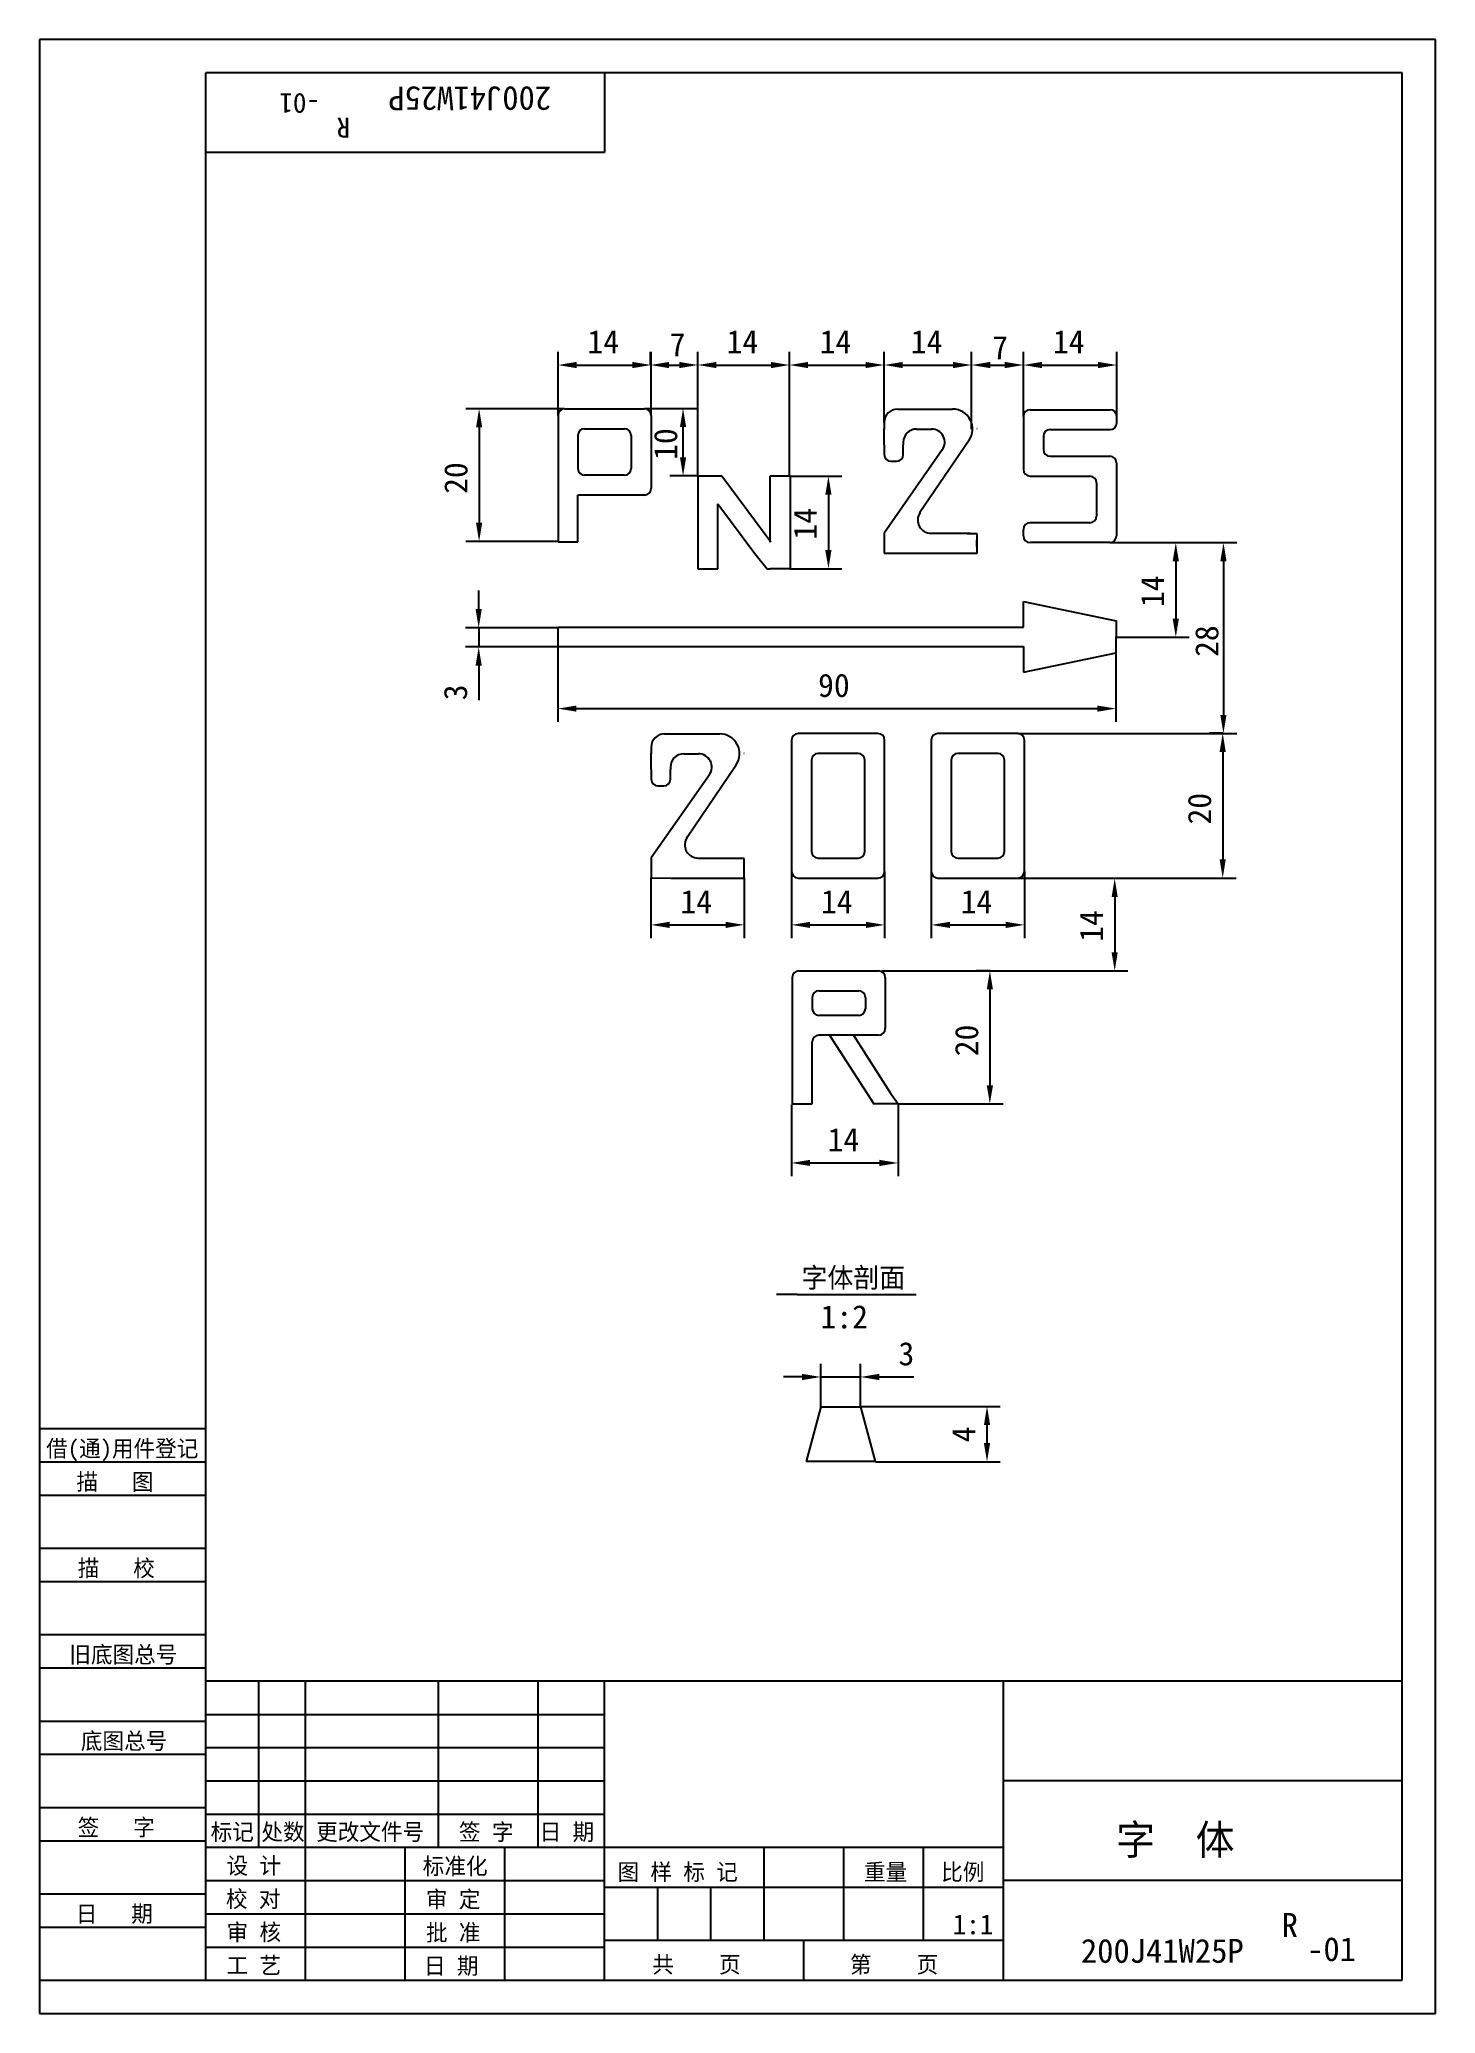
# Model space of a CAD drawing. Header units: metres. Extents: x 0 to 210, y 0 to 297.
import ezdxf

# ---------------------------------------------------------------- set-up
doc = ezdxf.new("R2010")
doc.units = ezdxf.units.M
for name, color, linetype in [('D', 1, 'Continuous'), ('FL', 5, 'Continuous'), ('T', 7, 'Continuous'), ('TL', 4, 'Continuous')]:
    doc.layers.add(name, color=color, linetype=linetype)

# ---------------------------------------------------------------- blocks, each defined once
blk = doc.blocks.new('TUKUN4')
at = {"layer": 'FL'}
for p, q in [((0, 297), (0, 0)), ((210, 297), (0, 297)), ((210, 0), (210, 297)), ((0, 78), (25, 78)), ((0, 70), (25, 70)), ((0, 65), (25, 65)), ((0, 57), (25, 57)), ((0, 52), (25, 52)), ((33, 25), (33, 50)), ((40, 5), (40, 50)), ((60, 25), (60, 50)), ((75, 25), (75, 50)), ((25, 45), (85, 45)), ((0, 44), (25, 44)), ((0, 39), (25, 39)), ((25, 40), (85, 40)), ((25, 35), (85, 35)), ((0, 31), (25, 31)), ((25, 30), (85, 30)), ((0, 26), (25, 26)), ((70, 5), (70, 25)), ((0, 18), (25, 18)), ((25, 20), (85, 20)), ((25, 15), (85, 15)), ((0, 13), (25, 13)), ((25, 10), (85, 10)), ((0, 0), (210, 0))]:
    blk.add_line(p, q, dxfattribs=at)
at = {"layer": 'TL'}
for p, q in [((25, 5), (25, 292)), ((205, 292), (25, 292)), ((85, 292), (85, 280)), ((205, 5), (205, 292)), ((85, 280), (25, 280)), ((0, 88), (25, 88)), ((0, 83), (25, 83)), ((205, 50), (25, 50)), ((85, 5), (85, 50)), ((145, 5), (145, 50)), ((205, 35), (145, 35)), ((145, 25), (25, 25)), ((55, 5), (55, 25)), ((109, 11), (109, 25)), ((121, 11), (121, 25)), ((133, 11), (133, 25)), ((85, 19), (145, 19)), ((93, 11), (93, 19)), ((101, 11), (101, 19)), ((205, 20), (145, 20)), ((145, 11), (85, 11)), ((115, 5), (115, 11)), ((0, 5), (205, 5))]:
    blk.add_line(p, q, dxfattribs=at)
at = {"layer": 'T'}
for s, p in [('借(通)用件登记', (1, 83.76)), ('描   图', (5.56, 78.76)), ('描   校', (5.74, 65.76)), ('旧底图总号', (4.49, 52.76)), ('底图总号', (6.22, 39.76)), ('签   字', (5.74, 26.76)), ('标记', (25.75, 26.07)), ('处数', (33.38, 26.07)), ('更改文件号', (41.61, 26.07)), ('签 字', (63.1, 26.07)), ('日 期', (75.23, 26.07)), ('设 计', (28.14, 20.99)), ('标准化', (57.65, 20.93)), ('图 样 标 记', (86.95, 20.04)), ('重量', (124.03, 20.04)), ('比例', (135.64, 20.04)), ('校 对', (28.05, 15.99)), ('审 定', (58.13, 15.93)), ('日   期', (5.45, 13.76)), ('审 核', (28.14, 10.99)), ('批 准', (58.13, 10.93)), ('共    页', (92.18, 6.13)), ('第    页', (121.9, 6.13)), ('工 艺', (28.14, 5.99)), ('日 期', (57.84, 5.93))]:
    blk.add_text(s, height=2.5, dxfattribs=at).set_placement(p)

msp = doc.modelspace()

# ---------------------------------------------------------------- linework, layer by layer
at = {"layer": 'D'}
for p, q in [((78, 240.44), (78, 250.02)), ((91.91, 248.02), (91.91, 250.02)), ((92, 240.44), (92, 250.02)), ((99.03, 231.39), (99.03, 250.02)), ((99.03, 248.02), (99.03, 250.02)), ((112.82, 231.39), (112.82, 250.02)), ((112.82, 248.02), (112.82, 250.02)), ((127.06, 239.39), (127.06, 250.02)), ((127.07, 248.02), (127.07, 250.02)), ((140.21, 238.39), (140.21, 250.02)), ((140.21, 248.02), (140.21, 250.02)), ((148, 248.02), (148, 250.02)), ((148.01, 240.3), (148.01, 250.02)), ((162.04, 240.3), (162.04, 250.02)), ((80.8, 248.02), (89.2, 248.02)), ((94.71, 248.02), (96.23, 248.02)), ((101.83, 248.02), (110.02, 248.02)), ((115.62, 248.02), (124.26, 248.02)), ((129.87, 248.02), (137.41, 248.02)), ((143.01, 248.02), (145.21, 248.02)), ((150.8, 248.02), (159.24, 248.02)), ((79, 241.44), (64.13, 241.44)), ((91.01, 241.48), (98.81, 241.48)), ((66.13, 238.64), (66.13, 224.28)), ((96.81, 234.14), (96.81, 238.68)), ((98.96, 231.34), (94.81, 231.34)), ((112.94, 231.31), (120.68, 231.31)), ((118.68, 228.51), (118.68, 220.17)), ((77.94, 221.48), (64.13, 221.48)), ((161.01, 221.3), (172.93, 221.3)), ((172.93, 221.3), (180.1, 221.3)), ((112.94, 217.37), (120.68, 217.37)), ((170.93, 218.5), (170.93, 209.88)), ((178.1, 218.5), (178.1, 195.38)), ((66.07, 211.29), (66.07, 214.09)), ((77.97, 208.49), (64.07, 208.49)), ((66.07, 208.49), (66.07, 205.6)), ((77.97, 205.6), (64.07, 205.6)), ((77.98, 205.72), (77.98, 194.33)), ((162, 207.08), (172.93, 207.08)), ((66.07, 202.8), (66.07, 200)), ((161.93, 204.72), (161.93, 194.33)), ((66.07, 200), (66.07, 197.58)), ((80.78, 196.33), (159.13, 196.33)), ((147.15, 192.58), (180.1, 192.58)), ((177.99, 192.61), (175.99, 192.61)), ((177.99, 189.81), (177.99, 173.64)), ((91.98, 170.85), (91.98, 161.79)), ((106, 170.85), (106, 161.79)), ((113.13, 171.84), (113.13, 161.79)), ((127.13, 171.84), (127.13, 161.79)), ((134.15, 171.84), (134.15, 161.79)), ((147.15, 170.84), (179.99, 170.84)), ((148.15, 171.84), (148.15, 161.79)), ((161.74, 170.77), (159.74, 170.77)), ((161.74, 167.97), (161.74, 159.67)), ((94.78, 163.79), (103.2, 163.79)), ((115.93, 163.79), (124.33, 163.79)), ((136.95, 163.79), (145.35, 163.79)), ((126.7, 156.87), (163.74, 156.87)), ((142.96, 156.87), (140.96, 156.87)), ((142.96, 154.07), (142.96, 139.64)), ((113.11, 136.78), (113.11, 125.97)), ((129.16, 136.84), (144.96, 136.84)), ((129.16, 136.84), (129.16, 125.97)), ((115.91, 127.97), (126.36, 127.97)), ((114.01, 108.17), (110.85, 108.17)), ((114.01, 108.17), (127.15, 108.17)), ((127.15, 108.17), (129.06, 108.17)), ((129.06, 108.17), (131.88, 108.17)), ((114.72, 95.77), (111.92, 95.77)), ((117.52, 91.28), (117.52, 97.77)), ((117.52, 95.77), (123.52, 95.77)), ((123.52, 91.28), (123.52, 97.77)), ((126.32, 95.77), (129.12, 95.77)), ((129.12, 95.77), (131.54, 95.77)), ((123.52, 91.35), (144.53, 91.35)), ((142.53, 88.55), (142.53, 85.82)), ((125.77, 83.02), (144.53, 83.02))]:
    msp.add_line(p, q, dxfattribs=at)
for points in [[(80.8, 248.49), (80.8, 247.55), (78, 248.02)], [(89.2, 248.49), (89.2, 247.55), (92, 248.02)], [(94.71, 248.49), (94.71, 247.55), (91.91, 248.02)], [(96.23, 248.49), (96.23, 247.55), (99.03, 248.02)], [(101.83, 248.49), (101.83, 247.55), (99.03, 248.02)], [(110.02, 248.49), (110.02, 247.55), (112.82, 248.02)], [(115.62, 248.49), (115.62, 247.55), (112.82, 248.02)], [(124.26, 248.49), (124.26, 247.55), (127.06, 248.02)], [(129.87, 248.49), (129.87, 247.55), (127.07, 248.02)], [(137.41, 248.49), (137.41, 247.55), (140.21, 248.02)], [(143.01, 248.49), (143.01, 247.55), (140.21, 248.02)], [(145.21, 248.49), (145.21, 247.55), (148.01, 248.02)], [(150.8, 248.49), (150.8, 247.55), (148, 248.02)], [(159.24, 248.49), (159.24, 247.55), (162.04, 248.02)], [(65.67, 238.64), (66.6, 238.64), (66.13, 241.44)], [(96.34, 238.68), (97.28, 238.68), (96.81, 241.48)], [(96.34, 234.14), (97.28, 234.14), (96.81, 231.34)], [(118.21, 228.51), (119.14, 228.51), (118.68, 231.31)], [(65.67, 224.28), (66.6, 224.28), (66.13, 221.48)], [(118.21, 220.17), (119.14, 220.17), (118.68, 217.37)], [(170.46, 218.5), (171.4, 218.5), (170.93, 221.3)], [(177.63, 218.5), (178.56, 218.5), (178.1, 221.3)], [(65.6, 211.29), (66.53, 211.29), (66.07, 208.49)], [(170.46, 209.88), (171.4, 209.88), (170.93, 207.08)], [(65.6, 202.8), (66.53, 202.8), (66.07, 205.6)], [(80.78, 196.79), (80.78, 195.86), (77.98, 196.33)], [(159.13, 196.79), (159.13, 195.86), (161.93, 196.33)], [(177.63, 195.38), (178.56, 195.38), (178.1, 192.58)], [(177.52, 189.81), (178.45, 189.81), (177.99, 192.61)], [(177.52, 173.64), (178.45, 173.64), (177.99, 170.84)], [(161.27, 167.97), (162.2, 167.97), (161.74, 170.77)], [(94.78, 164.25), (94.78, 163.32), (91.98, 163.79)], [(103.2, 164.25), (103.2, 163.32), (106, 163.79)], [(115.93, 164.25), (115.93, 163.32), (113.13, 163.79)], [(124.33, 164.25), (124.33, 163.32), (127.13, 163.79)], [(136.95, 164.25), (136.95, 163.32), (134.15, 163.79)], [(145.35, 164.25), (145.35, 163.32), (148.15, 163.79)], [(161.27, 159.67), (162.2, 159.67), (161.74, 156.87)], [(142.5, 154.07), (143.43, 154.07), (142.96, 156.87)], [(142.5, 139.64), (143.43, 139.64), (142.96, 136.84)], [(115.91, 128.44), (115.91, 127.51), (113.11, 127.97)], [(126.36, 128.44), (126.36, 127.51), (129.16, 127.97)], [(114.72, 96.24), (114.72, 95.3), (117.52, 95.77)], [(126.32, 96.24), (126.32, 95.3), (123.52, 95.77)], [(142.07, 88.55), (143, 88.55), (142.53, 91.35)], [(142.07, 85.82), (143, 85.82), (142.53, 83.02)]]:
    msp.add_solid(points, dxfattribs=at)
at = {"layer": 'TL'}
for p, q in [((79, 241.44), (91, 241.44)), ((129.06, 241.39), (137.36, 241.39)), ((149.01, 241.3), (161.04, 241.3)), ((78, 240.44), (78, 228.44)), ((82, 238.44), (88, 238.44)), ((92, 240.44), (92, 229.44)), ((127.06, 239.39), (127.06, 238.37)), ((127.07, 236.01), (127.07, 238.47)), ((131.94, 238.39), (134.17, 238.39)), ((141.06, 238.41), (141, 238.41)), ((148.01, 240.3), (148.01, 232.3)), ((152.01, 238.3), (161.04, 238.3)), ((162.04, 239.3), (162.04, 240.3)), ((81, 237.44), (81, 232.44)), ((89, 237.44), (89, 232.44)), ((135.8, 235.24), (127.06, 222.71)), ((127.07, 236.01), (127.07, 234.55)), ((129.94, 236.39), (129.94, 236.01)), ((129.94, 234.55), (129.94, 236.01)), ((139.84, 236.7), (132.45, 225.82)), ((151.01, 237.3), (151.01, 235.3)), ((128.07, 233.55), (128.94, 233.55)), ((152.01, 234.3), (161.01, 234.3)), ((162.01, 233.3), (162.01, 231.29)), ((88, 231.44), (82, 231.44)), ((99.03, 231.37), (99.03, 217.37)), ((99.03, 231.37), (102.64, 231.37)), ((102.64, 231.37), (110.02, 221.44)), ((109.92, 221.38), (109.92, 231.37)), ((109.93, 231.37), (112.92, 231.37)), ((112.92, 231.37), (112.92, 217.37)), ((149.01, 231.3), (158.01, 231.3)), ((159.01, 230.3), (159.01, 225.3)), ((162.01, 231.3), (162.01, 222.3)), ((78, 228.44), (78, 221.44)), ((91, 228.44), (81, 228.44)), ((81, 221.44), (81, 228.44)), ((102.03, 217.37), (102.03, 227.15)), ((102.03, 227.15), (107.61, 219.65)), ((148.01, 222.3), (148.01, 223.3)), ((158.01, 224.3), (149.01, 224.3)), ((78, 221.44), (81, 221.44)), ((127.06, 222.71), (127.06, 219.72)), ((134.11, 222.7), (140.02, 222.7)), ((141.03, 222.63), (139.55, 222.63)), ((141.02, 220.7), (141.02, 221.7)), ((141.03, 219.7), (141.03, 222.63)), ((161.01, 221.3), (149.01, 221.3)), ((99.03, 217.37), (102.03, 217.37)), ((107.61, 219.65), (109.48, 217.37)), ((109.48, 217.37), (109.92, 217.37)), ((112.92, 217.37), (109.92, 217.37)), ((127.06, 219.72), (129.98, 219.7)), ((129.98, 219.7), (140.02, 219.7)), ((140.02, 219.7), (141.03, 219.7)), ((148.03, 212.42), (161.97, 209.53)), ((148.03, 208.56), (148.03, 212.42)), ((78.04, 208.56), (148.03, 208.56)), ((78.04, 205.68), (78.04, 208.56)), ((161.97, 209.53), (161.97, 207.12)), ((78.04, 205.68), (148.03, 205.68)), ((148.03, 205.68), (148.03, 201.83)), ((161.97, 204.72), (161.97, 207.12)), ((148.03, 201.83), (161.97, 204.72)), ((92.02, 190.53), (92.02, 189.51)), ((94.02, 192.53), (102.32, 192.53)), ((113.13, 191.58), (113.13, 172.58)), ((126.13, 192.58), (114.13, 192.58)), ((127.13, 171.84), (127.13, 191.58)), ((134.15, 191.58), (134.15, 172.58)), ((147.15, 192.58), (135.15, 192.58)), ((148.15, 171.84), (148.15, 191.58)), ((92.03, 187.15), (92.03, 189.61)), ((92.03, 187.15), (92.03, 185.7)), ((94.91, 187.53), (94.91, 187.15)), ((94.91, 185.7), (94.91, 187.15)), ((96.91, 189.53), (99.13, 189.53)), ((104.8, 187.84), (97.41, 176.96)), ((106.02, 189.56), (105.96, 189.56)), ((116.13, 188.58), (116.13, 174.84)), ((123.13, 189.58), (117.13, 189.58)), ((124.13, 174.84), (124.13, 188.58)), ((137.15, 188.58), (137.15, 174.84)), ((144.15, 189.58), (138.15, 189.58)), ((145.15, 174.84), (145.15, 188.58)), ((100.77, 186.38), (92.02, 173.86)), ((93.03, 184.7), (93.91, 184.7)), ((92.02, 173.86), (92.02, 170.87)), ((99.07, 173.84), (104.98, 173.84)), ((105.99, 173.78), (104.51, 173.78)), ((105.98, 171.84), (105.98, 172.84)), ((105.99, 170.84), (105.99, 173.78)), ((113.13, 172.58), (113.13, 171.84)), ((117.13, 173.84), (123.13, 173.84)), ((134.15, 172.58), (134.15, 171.84)), ((138.15, 173.84), (144.15, 173.84)), ((92.02, 170.87), (94.95, 170.84)), ((94.95, 170.84), (104.98, 170.84)), ((104.98, 170.84), (105.99, 170.84)), ((114.13, 170.84), (126.13, 170.84)), ((135.15, 170.84), (147.15, 170.84)), ((113.23, 155.87), (113.23, 136.87)), ((114.23, 156.87), (126.23, 156.87)), ((127.23, 155.87), (127.23, 148.18)), ((116.23, 152.87), (116.23, 151.18)), ((117.23, 153.87), (123.23, 153.87)), ((124.23, 152.87), (124.23, 151.18)), ((123.23, 150.18), (117.23, 150.18)), ((116.23, 136.87), (116.23, 146.18)), ((126.23, 147.18), (117.23, 147.18)), ((118.86, 147.19), (125.51, 136.84)), ((122.43, 147.18), (128.04, 138.46)), ((113.23, 136.87), (116.23, 136.87)), ((129.16, 136.84), (125.44, 136.84)), ((128.04, 138.46), (129.16, 136.84)), ((117.52, 91.28), (115.32, 83.07)), ((117.52, 91.28), (123.52, 91.28)), ((123.52, 91.28), (125.72, 83.07)), ((125.72, 83.07), (115.32, 83.07))]:
    msp.add_line(p, q, dxfattribs=at)
for centre, radius, start, end in [((79, 240.44), 1, 90, 180), ((91, 240.44), 1, 0, 90), ((129.06, 239.39), 2, 90, 180), ((137.36, 238.39), 3, 325.83, 90), ((149.01, 240.3), 1, 90, 180), ((161.04, 240.3), 1, 0, 90), ((82, 237.44), 1, 90, 180), ((88, 237.44), 1, 0, 90), ((131.94, 236.39), 2, 90, 180), ((134.17, 236.39), 2, 325.08, 90), ((152.01, 237.3), 1, 90, 180), ((161.04, 239.3), 1, 270, 0), ((152.01, 235.3), 1, 180, 270), ((82, 232.44), 1, 180, 270), ((88, 232.44), 1, 270, 0), ((128.07, 234.55), 1, 180, 270), ((128.94, 234.55), 1, 270, 0), ((149.01, 232.3), 1, 180, 270), ((161.01, 233.3), 1, 0, 90), ((91, 229.44), 1, 270, 0), ((158.01, 230.3), 1, 0, 90), ((134.11, 224.7), 2, 145.83, 270), ((149.01, 223.3), 1, 90, 180), ((158.01, 225.3), 1, 270, 0), ((149.01, 222.3), 1, 180, 270), ((161.01, 222.3), 1, 270, 0), ((94.02, 190.53), 2, 90, 180), ((102.32, 189.53), 3, 325.83, 90), ((114.13, 191.58), 1, 90, 180), ((126.13, 191.58), 1, 0, 90), ((135.15, 191.58), 1, 90, 180), ((147.15, 191.58), 1, 0, 90), ((96.91, 187.53), 2, 90, 180), ((99.13, 187.53), 2, 325.08, 90), ((117.13, 188.58), 1, 90, 180), ((123.13, 188.58), 1, 0, 90), ((138.15, 188.58), 1, 90, 180), ((144.15, 188.58), 1, 0, 90), ((93.03, 185.7), 1, 180, 270), ((93.91, 185.7), 1, 270, 0), ((99.07, 175.84), 2, 145.83, 270), ((117.13, 174.84), 1, 180, 270), ((123.13, 174.84), 1, 270, 0), ((138.15, 174.84), 1, 180, 270), ((144.15, 174.84), 1, 270, 0), ((114.13, 171.84), 1, 180, 270), ((126.13, 171.84), 1, 270, 0), ((135.15, 171.84), 1, 180, 270), ((147.15, 171.84), 1, 270, 0), ((114.23, 155.87), 1, 90, 180), ((126.23, 155.87), 1, 0, 90), ((117.23, 152.87), 1, 90, 180), ((123.23, 152.87), 1, 0, 90), ((117.23, 151.18), 1, 180, 270), ((123.23, 151.18), 1, 270, 0), ((117.23, 146.18), 1, 90, 180), ((126.23, 148.18), 1, 270, 0)]:
    msp.add_arc(centre, radius, start, end, dxfattribs=at)

# ---------------------------------------------------------------- block references
msp.add_blockref('TUKUN4', (0, 0), dxfattribs=at)

# ---------------------------------------------------------------- texts
at = {"layer": 'D'}
for s, height, rotation, p in [('-01', 3, 180, (42.2, 288.89)), ('200J41W25P', 3.6, 180, (76.97, 289.92)), ('R', 3, 180, (46.75, 285.22)), ('10', 3.5, 90, (95.93, 233.75)), ('20', 3.5, 90, (64.38, 228.63)), ('14', 3.5, 90, (116.93, 221.76)), ('14', 3.5, 90, (169.18, 211.6)), ('28', 3.5, 90, (177.34, 204.1)), ('3', 3.5, 90, (64.32, 197.58)), ('20', 3.5, 90, (176.24, 178.89)), ('14', 3.5, 90, (159.99, 161.24)), ('20', 3.5, 90, (141.21, 144.02)), ('4', 3.5, 90, (140.78, 85.93))]:
    msp.add_text(s, height=height, rotation=rotation, dxfattribs=at).set_placement(p)
for s, height, p in [('14', 3.5, (82.42, 249.77)), ('7', 3.5, (94.79, 249.34)), ('14', 3.5, (103.35, 249.77)), ('14', 3.5, (117.36, 249.77)), ('14', 3.5, (131.06, 249.77)), ('14', 3.5, (152.44, 249.77)), ('7', 3.5, (143.32, 248.9)), ('90', 3.5, (117.12, 198.08)), ('14', 3.5, (96.41, 165.54)), ('14', 3.5, (117.55, 165.54)), ('14', 3.5, (138.57, 165.54)), ('14', 3.5, (118.55, 129.72)), ('字体剖面', 3, (114.63, 109.21)), ('1:2', 3.5, (117.48, 103.07)), ('3', 3.5, (129.21, 97.52)), ('字  体', 4.5, (161.95, 23.9)), ('R', 3.6, (186.85, 11.53)), ('1:1', 3, (137.36, 11.91)), ('200J41W25P', 3.6, (156.66, 7.63)), ('-01', 3.6, (190.69, 7.89))]:
    msp.add_text(s, height=height, dxfattribs=at).set_placement(p)

doc.saveas('drawing.dxf')
